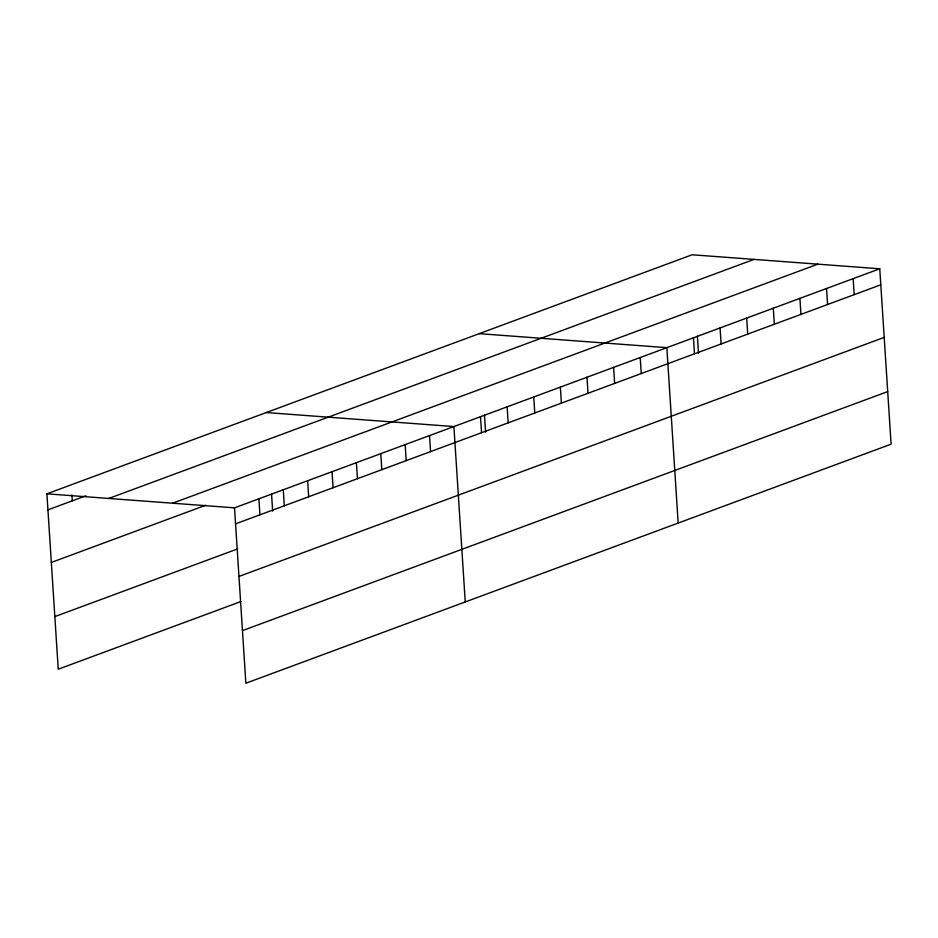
<?xml version="1.0" encoding="UTF-8"?>
<svg xmlns="http://www.w3.org/2000/svg" width="938" height="938" viewBox="0 0 938 938"><rect width="100%" height="100%" fill="white"/><g stroke="black" fill="none" stroke-linecap="round" stroke-linejoin="round"><path stroke-width="1.41" d="M241.054 601.481L58.238 669.216L46.9 493.822L692.138 254.773L879.762 268.784L891.1 444.178L245.862 683.227L234.523 507.833L879.762 268.784M47.932 509.838L85.85 495.792M108.82 498.441L754.046 259.392M172.604 503.202L817.842 264.164M51.332 562.437L205.715 505.242M235.555 523.85L880.794 284.8M54.838 616.618L237.654 548.894M238.956 576.448L884.194 337.399M242.461 630.629L887.7 391.592M479.212 333.658L666.836 347.67L678.174 523.064M266.275 412.544L453.898 426.556L465.248 601.95M46.9 493.822L234.523 507.833M853.146 278.645L854.178 294.661M826.53 288.505L827.562 304.522M799.915 298.366L800.946 314.382M773.299 308.227L774.331 324.243M746.683 318.088L747.715 334.104M720.067 327.948L721.099 343.965M697.403 336.226L698.505 353.333M693.452 337.809L694.483 353.825M640.208 357.53L641.252 373.547M613.593 367.391L614.636 383.408M586.977 377.252L588.02 393.268M560.361 387.113L561.405 403.129M533.745 396.973L534.789 412.99M507.13 406.834L508.173 422.85M484.477 415.112L485.579 432.219M480.514 416.695L481.557 432.711M429.522 435.584L430.565 451.612M405.157 444.612L406.189 460.64M380.781 453.652L381.813 469.668M356.405 462.68L357.437 478.697M332.029 471.708L333.06 487.725M307.652 480.737L308.684 496.765M283.276 489.765L284.308 505.793M271.551 493.998L272.653 511.104M258.9 498.805L259.932 514.821M71.933 494.983L72.308 500.81"/></g></svg>
